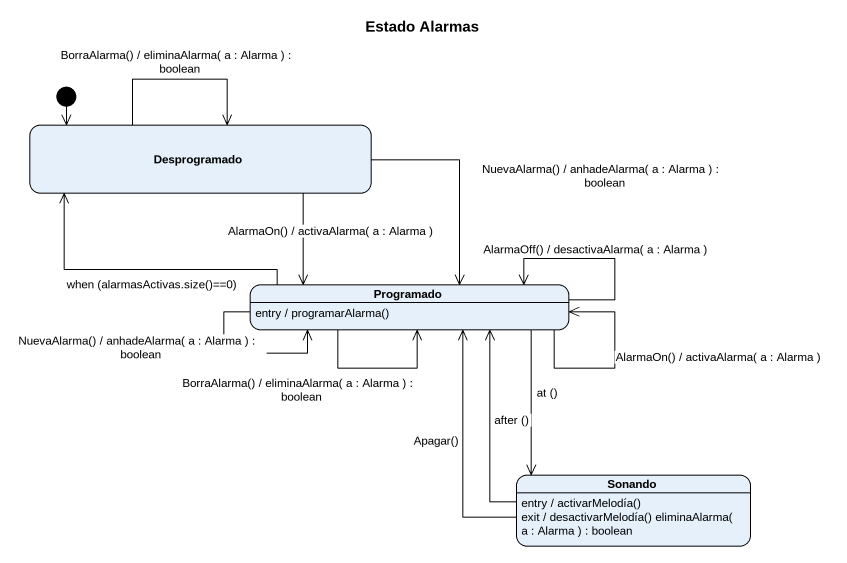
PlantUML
@startuml
title Estado Alarmas
hide empty description
state Desprogramado
state Programado
Programado : entry / programarAlarma()
state Sonando
Sonando : entry / activarMelodía()
Sonando : exit / desactivarMelodía() eliminaAlarma( a : Alarma ) : boolean
[*] -right-> Desprogramado
Desprogramado --> Desprogramado : BorraAlarma() / eliminaAlarma( a : Alarma ) : boolean
Desprogramado --> Programado : NuevaAlarma() / anhadeAlarma( a : Alarma ) : boolean
Desprogramado --> Programado : AlarmaOn() / activaAlarma( a : Alarma )
Programado -up-> Desprogramado : when (alarmasActivas.size()==0)
Programado --> Programado : AlarmaOff() / desactivaAlarma( a : Alarma )
Programado --> Programado : NuevaAlarma() / anhadeAlarma( a : Alarma ) : boolean
Programado --> Programado : BorraAlarma() / eliminaAlarma( a : Alarma ) : boolean
Programado --> Programado : AlarmaOn() / activaAlarma( a : Alarma )
Programado --> Sonando : at ()
Sonando -up-> Programado : after ()
Sonando -up-> Programado : Apagar()
@enduml
